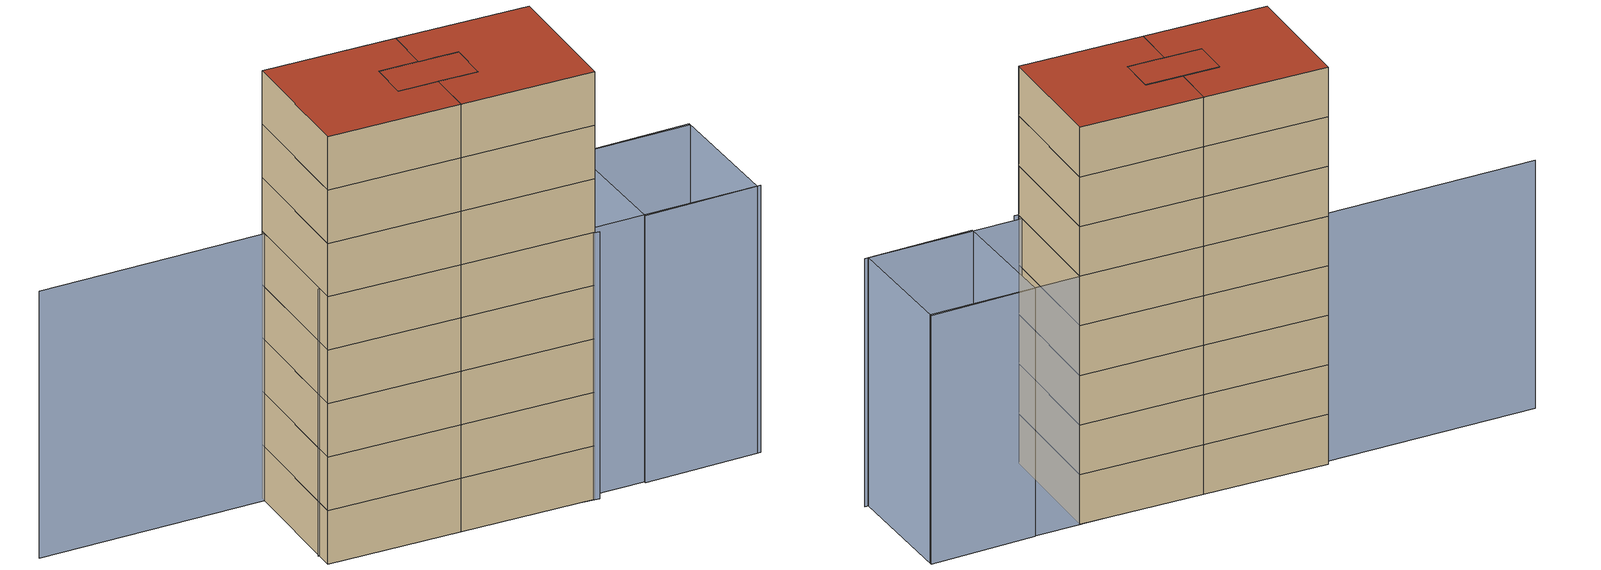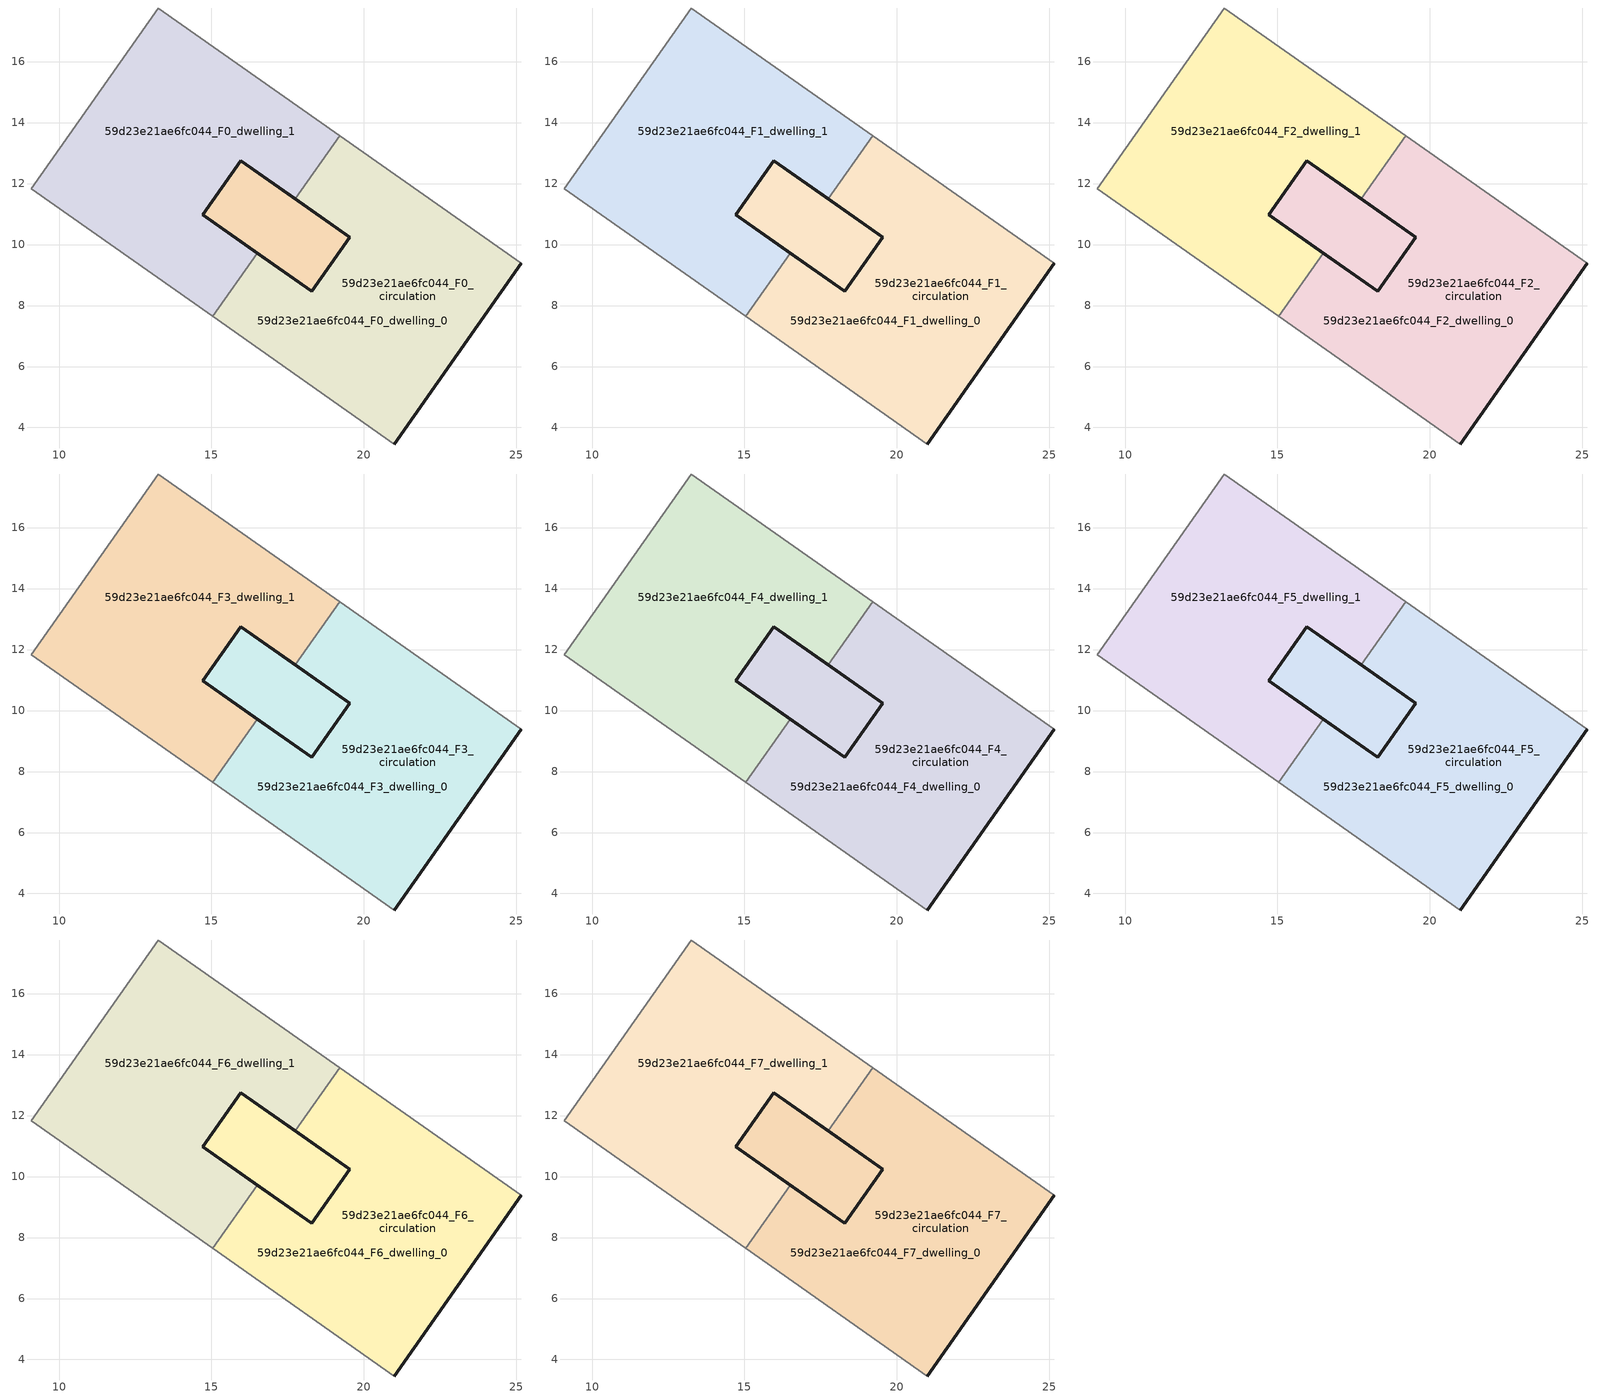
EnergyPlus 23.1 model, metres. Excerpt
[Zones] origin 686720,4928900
59d23e21ae6fc044_F0_dwelling_0
 floor ground (EU_floor_Construction): 25.16,9.39 20.99,3.46 15.04,7.64 16.5,9.72 16.96,9.39 17.91,8.73 18.28,8.46 19.54,10.24 18.5,10.97 17.75,11.5 19.21,13.58 z0; 18.5,10.97 19.54,10.24 18.28,8.46 17.91,8.73 16.96,9.39 16.5,9.72 14.71,10.97 15.97,12.75 z0
 wall outside (EU_wall_Construction): 17.75,11.5 19.54,10.24 18.28,8.46 16.5,9.72 / 20.99,3.46 25.16,9.39 z0:3
 wall adiabatic (EU_wall_Construction): 25.16,9.39 19.21,13.58 / 15.04,7.64 20.99,3.46 z0:3
 wall to 59d23e21ae6fc044_F0_dwelling_1 (EU_wall_Construction): 19.21,13.58 17.75,11.5 / 16.5,9.72 15.04,7.64 z0:3
59d23e21ae6fc044_F0_dwelling_1
 floor ground (EU_floor_Construction): 19.21,13.58 17.75,11.5 15.97,12.75 14.71,10.97 16.5,9.72 15.04,7.64 9.09,11.82 13.26,17.76 z0; 19.54,10.24 18.28,8.46 16.5,9.72 14.71,10.97 15.97,12.75 z0
 wall outside (EU_wall_Construction): 16.5,9.72 14.71,10.97 15.97,12.75 17.75,11.5 z0:3
 wall adiabatic (EU_wall_Construction): 19.21,13.58 13.26,17.76 9.09,11.82 15.04,7.64 z0:3
59d23e21ae6fc044_F0_circulation
 floor ground (EU_floor_Construction): 25.16,9.39 20.99,3.46 15.04,7.64 16.5,9.72 16.5,9.71 16.96,9.39 17.07,9.31 17.91,8.73 18.28,8.46 19.54,10.24 18.5,10.97 17.75,11.5 19.21,13.58 z0; 18.5,10.97 19.54,10.24 18.28,8.46 17.91,8.73 17.07,9.31 16.96,9.39 16.5,9.72 14.71,10.97 15.97,12.75 17.75,11.5 z0; 19.21,13.58 17.75,11.5 15.97,12.75 14.71,10.97 16.5,9.72 15.04,7.64 9.09,11.82 13.26,17.76 z0
 wall outside (EU_wall_Construction): 15.97,12.75 14.71,10.97 18.28,8.46 19.54,10.24 15.97,12.75 z0:3
 roof outside (EU_floor_Construction): 20.99,3.46 25.16,9.39 19.21,13.58 17.75,11.5 18.5,10.97 19.54,10.24 18.28,8.46 17.91,8.73 17.31,9.15 16.96,9.39 16.5,9.72 15.04,7.64 z3; 18.28,8.46 19.54,10.24 18.5,10.97 17.75,11.5 15.97,12.75 14.71,10.97 16.5,9.72 16.96,9.39 17.57,8.96 17.91,8.73 z3
59d23e21ae6fc044_F1_dwelling_0
 floor to 59d23e21ae6fc044_F0_dwelling_0 (EU_floor_Construction): 25.16,9.39 20.99,3.46 15.04,7.64 16.5,9.72 17.31,9.15 17.91,8.73 18.28,8.46 19.54,10.24 18.5,10.97 17.75,11.5 19.21,13.58 z3; 17.92,11.38 19.54,10.24 18.28,8.46 17.31,9.15 16.96,9.39 16.5,9.72 14.71,10.97 15.97,12.75 z3
 wall outside (EU_wall_Construction): 17.75,11.5 19.54,10.24 18.28,8.46 16.5,9.72 / 20.99,3.46 25.16,9.39 z3:6
 wall adiabatic (EU_wall_Construction): 25.16,9.39 19.21,13.58 / 15.04,7.64 20.99,3.46 z3:6
 wall to 59d23e21ae6fc044_F1_dwelling_1 (EU_wall_Construction): 19.21,13.58 17.75,11.5 / 16.5,9.72 15.04,7.64 z3:6
59d23e21ae6fc044_F1_dwelling_1
 floor to 59d23e21ae6fc044_F0_dwelling_1 (EU_floor_Construction): 19.21,13.58 17.75,11.5 15.97,12.75 14.71,10.97 16.5,9.72 15.04,7.64 9.09,11.82 13.26,17.76 z3; 19.54,10.24 18.28,8.46 16.5,9.72 14.71,10.97 15.97,12.75 z3
 wall outside (EU_wall_Construction): 16.5,9.72 14.71,10.97 15.97,12.75 17.75,11.5 z3:6
 wall adiabatic (EU_wall_Construction): 19.21,13.58 13.26,17.76 9.09,11.82 15.04,7.64 z3:6
59d23e21ae6fc044_F1_circulation
 floor outside (EU_floor_Construction): 25.16,9.39 20.99,3.46 15.04,7.64 16.5,9.72 16.5,9.71 16.96,9.39 17.2,9.22 17.91,8.73 18.28,8.46 19.54,10.24 18.5,10.97 17.75,11.5 19.21,13.58 z3; 18.5,10.97 19.54,10.24 18.28,8.46 17.91,8.73 17.07,9.31 16.96,9.39 16.5,9.72 14.71,10.97 15.97,12.75 17.75,11.5 z3; 19.21,13.58 17.75,11.5 15.97,12.75 14.71,10.97 16.5,9.72 15.04,7.64 9.09,11.82 13.26,17.76 z3
 wall outside (EU_wall_Construction): 15.97,12.75 14.71,10.97 18.28,8.46 19.54,10.24 15.97,12.75 z3:6
 roof outside (EU_floor_Construction): 20.99,3.46 25.16,9.39 19.21,13.58 17.75,11.5 18.5,10.97 19.54,10.24 18.28,8.46 17.91,8.73 17.31,9.15 16.96,9.39 16.5,9.72 15.04,7.64 z6; 18.28,8.46 19.54,10.24 18.5,10.97 17.75,11.5 15.97,12.75 14.71,10.97 16.5,9.72 16.96,9.39 17.57,8.96 17.91,8.73 z6
59d23e21ae6fc044_F2_dwelling_0
 floor to 59d23e21ae6fc044_F1_dwelling_0 (EU_floor_Construction): 25.16,9.39 20.99,3.46 15.04,7.64 16.5,9.72 17.31,9.15 17.91,8.73 18.28,8.46 19.54,10.24 18.5,10.97 17.75,11.5 19.21,13.58 z6; 17.92,11.38 19.54,10.24 18.28,8.46 17.31,9.15 16.96,9.39 16.5,9.72 14.71,10.97 15.97,12.75 z6
 wall outside (EU_wall_Construction): 17.75,11.5 19.54,10.24 18.28,8.46 16.5,9.72 / 20.99,3.46 25.16,9.39 z6:9
 wall adiabatic (EU_wall_Construction): 25.16,9.39 19.21,13.58 / 15.04,7.64 20.99,3.46 z6:9
 wall to 59d23e21ae6fc044_F2_dwelling_1 (EU_wall_Construction): 19.21,13.58 17.75,11.5 / 16.5,9.72 15.04,7.64 z6:9
59d23e21ae6fc044_F2_dwelling_1
 floor to 59d23e21ae6fc044_F1_dwelling_1 (EU_floor_Construction): 19.21,13.58 17.75,11.5 15.97,12.75 14.71,10.97 16.5,9.72 15.04,7.64 9.09,11.82 13.26,17.76 z6; 19.54,10.24 18.28,8.46 16.5,9.72 14.71,10.97 15.97,12.75 z6
 wall outside (EU_wall_Construction): 16.5,9.72 14.71,10.97 15.97,12.75 17.75,11.5 z6:9
 wall adiabatic (EU_wall_Construction): 19.21,13.58 13.26,17.76 9.09,11.82 15.04,7.64 z6:9
59d23e21ae6fc044_F2_circulation
 floor outside (EU_floor_Construction): 25.16,9.39 20.99,3.46 15.04,7.64 16.5,9.72 16.5,9.71 16.96,9.39 17.2,9.22 17.91,8.73 18.28,8.46 19.54,10.24 18.5,10.97 17.75,11.5 19.21,13.58 z6; 18.5,10.97 19.54,10.24 18.28,8.46 17.91,8.73 17.07,9.31 16.96,9.39 16.5,9.72 14.71,10.97 15.97,12.75 17.75,11.5 z6; 19.21,13.58 17.75,11.5 15.97,12.75 14.71,10.97 16.5,9.72 15.04,7.64 9.09,11.82 13.26,17.76 z6
 wall outside (EU_wall_Construction): 15.97,12.75 14.71,10.97 18.28,8.46 19.54,10.24 15.97,12.75 z6:9
 roof outside (EU_floor_Construction): 20.99,3.46 25.16,9.39 19.21,13.58 17.75,11.5 18.5,10.97 19.54,10.24 18.28,8.46 17.91,8.73 17.31,9.15 16.96,9.39 16.5,9.72 15.04,7.64 z9; 18.28,8.46 19.54,10.24 18.5,10.97 17.75,11.5 15.97,12.75 14.71,10.97 16.5,9.72 16.96,9.39 17.57,8.96 17.91,8.73 z9
59d23e21ae6fc044_F3_dwelling_0
 floor to 59d23e21ae6fc044_F2_dwelling_0 (EU_floor_Construction): 25.16,9.39 20.99,3.46 15.04,7.64 16.5,9.72 17.31,9.15 17.91,8.73 18.28,8.46 19.54,10.24 18.5,10.97 17.75,11.5 19.21,13.58 z9; 17.92,11.38 19.54,10.24 18.28,8.46 17.31,9.15 16.96,9.39 16.5,9.72 14.71,10.97 15.97,12.75 z9
 wall outside (EU_wall_Construction): 17.75,11.5 19.54,10.24 18.28,8.46 16.5,9.72 / 20.99,3.46 25.16,9.39 z9:12
 wall adiabatic (EU_wall_Construction): 25.16,9.39 19.21,13.58 / 15.04,7.64 20.99,3.46 z9:12
 wall to 59d23e21ae6fc044_F3_dwelling_1 (EU_wall_Construction): 19.21,13.58 17.75,11.5 / 16.5,9.72 15.04,7.64 z9:12
59d23e21ae6fc044_F3_dwelling_1
 floor to 59d23e21ae6fc044_F2_dwelling_1 (EU_floor_Construction): 19.21,13.58 17.75,11.5 15.97,12.75 14.71,10.97 16.5,9.72 15.04,7.64 9.09,11.82 13.26,17.76 z9; 19.54,10.24 18.28,8.46 16.5,9.72 14.71,10.97 15.97,12.75 z9
 wall outside (EU_wall_Construction): 16.5,9.72 14.71,10.97 15.97,12.75 17.75,11.5 z9:12
 wall adiabatic (EU_wall_Construction): 19.21,13.58 13.26,17.76 9.09,11.82 15.04,7.64 z9:12
59d23e21ae6fc044_F3_circulation
 floor outside (EU_floor_Construction): 25.16,9.39 20.99,3.46 15.04,7.64 16.5,9.72 16.5,9.71 16.96,9.39 17.2,9.22 17.91,8.73 18.28,8.46 19.54,10.24 18.5,10.97 17.75,11.5 19.21,13.58 z9; 18.5,10.97 19.54,10.24 18.28,8.46 17.91,8.73 17.07,9.31 16.96,9.39 16.5,9.72 14.71,10.97 15.97,12.75 17.75,11.5 z9; 19.21,13.58 17.75,11.5 15.97,12.75 14.71,10.97 16.5,9.72 15.04,7.64 9.09,11.82 13.26,17.76 z9
 wall outside (EU_wall_Construction): 15.97,12.75 14.71,10.97 18.28,8.46 19.54,10.24 15.97,12.75 z9:12
 roof outside (EU_floor_Construction): 20.99,3.46 25.16,9.39 19.21,13.58 17.75,11.5 18.5,10.97 19.54,10.24 18.28,8.46 17.91,8.73 17.31,9.15 16.96,9.39 16.5,9.72 15.04,7.64 z12; 18.28,8.46 19.54,10.24 18.5,10.97 17.75,11.5 15.97,12.75 14.71,10.97 16.5,9.72 16.96,9.39 17.57,8.96 17.91,8.73 z12
59d23e21ae6fc044_F4_dwelling_0
 floor to 59d23e21ae6fc044_F3_dwelling_0 (EU_floor_Construction): 25.16,9.39 20.99,3.46 15.04,7.64 16.5,9.72 17.31,9.15 17.91,8.73 18.28,8.46 19.54,10.24 18.5,10.97 17.75,11.5 19.21,13.58 z12; 17.92,11.38 19.54,10.24 18.28,8.46 17.31,9.15 16.96,9.39 16.5,9.72 14.71,10.97 15.97,12.75 z12
 wall outside (EU_wall_Construction): 17.75,11.5 19.54,10.24 18.28,8.46 16.5,9.72 / 20.99,3.46 25.16,9.39 z12:15
 wall adiabatic (EU_wall_Construction): 25.16,9.39 19.21,13.58 / 15.04,7.64 20.99,3.46 z12:15
 wall to 59d23e21ae6fc044_F4_dwelling_1 (EU_wall_Construction): 19.21,13.58 17.75,11.5 / 16.5,9.72 15.04,7.64 z12:15
59d23e21ae6fc044_F4_dwelling_1
 floor to 59d23e21ae6fc044_F3_dwelling_1 (EU_floor_Construction): 19.21,13.58 17.75,11.5 15.97,12.75 14.71,10.97 16.5,9.72 15.04,7.64 9.09,11.82 13.26,17.76 z12; 19.54,10.24 18.28,8.46 16.5,9.72 14.71,10.97 15.97,12.75 z12
 wall outside (EU_wall_Construction): 16.5,9.72 14.71,10.97 15.97,12.75 17.75,11.5 z12:15
 wall adiabatic (EU_wall_Construction): 19.21,13.58 13.26,17.76 9.09,11.82 15.04,7.64 z12:15
59d23e21ae6fc044_F4_circulation
 floor outside (EU_floor_Construction): 25.16,9.39 20.99,3.46 15.04,7.64 16.5,9.72 16.5,9.71 16.96,9.39 17.2,9.22 17.91,8.73 18.28,8.46 19.54,10.24 18.5,10.97 17.75,11.5 19.21,13.58 z12; 18.5,10.97 19.54,10.24 18.28,8.46 17.91,8.73 17.07,9.31 16.96,9.39 16.5,9.72 14.71,10.97 15.97,12.75 17.75,11.5 z12; 19.21,13.58 17.75,11.5 15.97,12.75 14.71,10.97 16.5,9.72 15.04,7.64 9.09,11.82 13.26,17.76 z12
 wall outside (EU_wall_Construction): 15.97,12.75 14.71,10.97 18.28,8.46 19.54,10.24 15.97,12.75 z12:15
 roof outside (EU_floor_Construction): 20.99,3.46 25.16,9.39 19.21,13.58 17.75,11.5 18.5,10.97 19.54,10.24 18.28,8.46 17.91,8.73 17.31,9.15 16.96,9.39 16.5,9.72 15.04,7.64 z15; 18.28,8.46 19.54,10.24 18.5,10.97 17.75,11.5 15.97,12.75 14.71,10.97 16.5,9.72 16.96,9.39 17.57,8.96 17.91,8.73 z15
59d23e21ae6fc044_F5_dwelling_0
 floor to 59d23e21ae6fc044_F4_dwelling_0 (EU_floor_Construction): 25.16,9.39 20.99,3.46 15.04,7.64 16.5,9.72 17.31,9.15 17.91,8.73 18.28,8.46 19.54,10.24 18.5,10.97 17.75,11.5 19.21,13.58 z15; 17.92,11.38 19.54,10.24 18.28,8.46 17.31,9.15 16.96,9.39 16.5,9.72 14.71,10.97 15.97,12.75 z15
 wall outside (EU_wall_Construction): 17.75,11.5 19.54,10.24 18.28,8.46 16.5,9.72 / 20.99,3.46 25.16,9.39 z15:18
 wall adiabatic (EU_wall_Construction): 25.16,9.39 19.21,13.58 / 15.04,7.64 20.99,3.46 z15:18
 wall to 59d23e21ae6fc044_F5_dwelling_1 (EU_wall_Construction): 19.21,13.58 17.75,11.5 / 16.5,9.72 15.04,7.64 z15:18
59d23e21ae6fc044_F5_dwelling_1
 floor to 59d23e21ae6fc044_F4_dwelling_1 (EU_floor_Construction): 19.21,13.58 17.75,11.5 15.97,12.75 14.71,10.97 16.5,9.72 15.04,7.64 9.09,11.82 13.26,17.76 z15; 19.54,10.24 18.28,8.46 16.5,9.72 14.71,10.97 15.97,12.75 z15
 wall outside (EU_wall_Construction): 16.5,9.72 14.71,10.97 15.97,12.75 17.75,11.5 z15:18
 wall adiabatic (EU_wall_Construction): 19.21,13.58 13.26,17.76 9.09,11.82 15.04,7.64 z15:18
59d23e21ae6fc044_F5_circulation
 floor outside (EU_floor_Construction): 25.16,9.39 20.99,3.46 15.04,7.64 16.5,9.72 16.5,9.71 16.96,9.39 17.2,9.22 17.91,8.73 18.28,8.46 19.54,10.24 18.5,10.97 17.75,11.5 19.21,13.58 z15; 18.5,10.97 19.54,10.24 18.28,8.46 17.91,8.73 17.07,9.31 16.96,9.39 16.5,9.72 14.71,10.97 15.97,12.75 17.75,11.5 z15; 19.21,13.58 17.75,11.5 15.97,12.75 14.71,10.97 16.5,9.72 15.04,7.64 9.09,11.82 13.26,17.76 z15
 wall outside (EU_wall_Construction): 15.97,12.75 14.71,10.97 18.28,8.46 19.54,10.24 15.97,12.75 z15:18
 roof outside (EU_floor_Construction): 20.99,3.46 25.16,9.39 19.21,13.58 17.75,11.5 18.5,10.97 19.54,10.24 18.28,8.46 17.91,8.73 17.31,9.15 16.96,9.39 16.5,9.72 15.04,7.64 z18; 18.28,8.46 19.54,10.24 18.5,10.97 17.75,11.5 15.97,12.75 14.71,10.97 16.5,9.72 16.96,9.39 17.57,8.96 17.91,8.73 z18
59d23e21ae6fc044_F6_dwelling_0
 floor to 59d23e21ae6fc044_F5_dwelling_0 (EU_floor_Construction): 25.16,9.39 20.99,3.46 15.04,7.64 16.5,9.72 17.31,9.15 17.91,8.73 18.28,8.46 19.54,10.24 18.5,10.97 17.75,11.5 19.21,13.58 z18; 17.92,11.38 19.54,10.24 18.28,8.46 17.31,9.15 16.96,9.39 16.5,9.72 14.71,10.97 15.97,12.75 z18
 wall outside (EU_wall_Construction): 17.75,11.5 19.54,10.24 18.28,8.46 16.5,9.72 / 20.99,3.46 25.16,9.39 z18:21
 wall adiabatic (EU_wall_Construction): 25.16,9.39 19.21,13.58 / 15.04,7.64 20.99,3.46 z18:21
 wall to 59d23e21ae6fc044_F6_dwelling_1 (EU_wall_Construction): 19.21,13.58 17.75,11.5 / 16.5,9.72 15.04,7.64 z18:21
59d23e21ae6fc044_F6_dwelling_1
 floor to 59d23e21ae6fc044_F5_dwelling_1 (EU_floor_Construction): 19.21,13.58 17.75,11.5 15.97,12.75 14.71,10.97 16.5,9.72 15.04,7.64 9.09,11.82 13.26,17.76 z18; 19.54,10.24 18.28,8.46 16.5,9.72 14.71,10.97 15.97,12.75 z18
 wall outside (EU_wall_Construction): 16.5,9.72 14.71,10.97 15.97,12.75 17.75,11.5 z18:21
 wall adiabatic (EU_wall_Construction): 19.21,13.58 13.26,17.76 9.09,11.82 15.04,7.64 z18:21
59d23e21ae6fc044_F6_circulation
 floor outside (EU_floor_Construction): 25.16,9.39 20.99,3.46 15.04,7.64 16.5,9.72 16.5,9.71 16.96,9.39 17.2,9.22 17.91,8.73 18.28,8.46 19.54,10.24 18.5,10.97 17.75,11.5 19.21,13.58 z18; 18.5,10.97 19.54,10.24 18.28,8.46 17.91,8.73 17.07,9.31 16.96,9.39 16.5,9.72 14.71,10.97 15.97,12.75 17.75,11.5 z18; 19.21,13.58 17.75,11.5 15.97,12.75 14.71,10.97 16.5,9.72 15.04,7.64 9.09,11.82 13.26,17.76 z18
 wall outside (EU_wall_Construction): 15.97,12.75 14.71,10.97 18.28,8.46 19.54,10.24 15.97,12.75 z18:21
 roof outside (EU_floor_Construction): 20.99,3.46 25.16,9.39 19.21,13.58 17.75,11.5 18.5,10.97 19.54,10.24 18.28,8.46 17.91,8.73 17.31,9.15 16.96,9.39 16.5,9.72 15.04,7.64 z21; 18.28,8.46 19.54,10.24 18.5,10.97 17.75,11.5 15.97,12.75 14.71,10.97 16.5,9.72 16.96,9.39 17.57,8.96 17.91,8.73 z21
59d23e21ae6fc044_F7_dwelling_0
 floor to 59d23e21ae6fc044_F6_dwelling_0 (EU_floor_Construction): 25.16,9.39 20.99,3.46 15.04,7.64 16.5,9.72 17.31,9.15 17.91,8.73 18.28,8.46 19.54,10.24 18.5,10.97 17.75,11.5 19.21,13.58 z21; 17.92,11.38 19.54,10.24 18.28,8.46 17.31,9.15 16.96,9.39 16.5,9.72 14.71,10.97 15.97,12.75 z21
 wall outside (EU_wall_Construction): 17.75,11.5 19.54,10.24 18.28,8.46 16.5,9.72 / 20.99,3.46 25.16,9.39 z21:24
 wall adiabatic (EU_wall_Construction): 25.16,9.39 19.21,13.58 / 15.04,7.64 20.99,3.46 z21:24
 wall to 59d23e21ae6fc044_F7_dwelling_1 (EU_wall_Construction): 19.21,13.58 17.75,11.5 / 16.5,9.72 15.04,7.64 z21:24
 roof outside (EU_roof_Construction): 20.99,3.46 25.16,9.39 19.21,13.58 17.75,11.5 18.5,10.97 19.54,10.24 18.28,8.46 17.91,8.73 16.96,9.39 16.5,9.72 15.04,7.64 z24; 18.28,8.46 19.54,10.24 18.5,10.97 15.97,12.75 14.71,10.97 16.5,9.72 16.96,9.39 17.91,8.73 z24
59d23e21ae6fc044_F7_dwelling_1
 floor to 59d23e21ae6fc044_F6_dwelling_1 (EU_floor_Construction): 19.21,13.58 17.75,11.5 15.97,12.75 14.71,10.97 16.5,9.72 15.04,7.64 9.09,11.82 13.26,17.76 z21; 19.54,10.24 18.28,8.46 16.5,9.72 14.71,10.97 15.97,12.75 z21
 wall outside (EU_wall_Construction): 16.5,9.72 14.71,10.97 15.97,12.75 17.75,11.5 z21:24
 wall adiabatic (EU_wall_Construction): 19.21,13.58 13.26,17.76 9.09,11.82 15.04,7.64 z21:24
 roof outside (EU_roof_Construction): 18.28,8.46 19.54,10.24 15.97,12.75 14.71,10.97 16.5,9.72 z24; 16.5,9.72 14.71,10.97 15.97,12.75 17.75,11.5 19.21,13.58 13.26,17.76 9.09,11.82 15.04,7.64 z24
59d23e21ae6fc044_F7_circulation
 floor outside (EU_floor_Construction): 25.16,9.39 20.99,3.46 15.04,7.64 16.5,9.72 16.5,9.71 16.96,9.39 17.2,9.22 17.91,8.73 18.28,8.46 19.54,10.24 18.5,10.97 17.75,11.5 19.21,13.58 z21; 18.5,10.97 19.54,10.24 18.28,8.46 17.91,8.73 17.07,9.31 16.96,9.39 16.5,9.72 14.71,10.97 15.97,12.75 17.75,11.5 z21; 19.21,13.58 17.75,11.5 15.97,12.75 14.71,10.97 16.5,9.72 15.04,7.64 9.09,11.82 13.26,17.76 z21
 wall outside (EU_wall_Construction): 15.97,12.75 14.71,10.97 18.28,8.46 19.54,10.24 15.97,12.75 z21:24
 roof outside (EU_roof_Construction): 20.99,3.46 25.16,9.39 19.21,13.58 17.75,11.5 18.5,10.97 19.54,10.24 18.28,8.46 17.91,8.73 17.31,9.15 16.96,9.39 16.5,9.72 15.04,7.64 z24; 18.28,8.46 19.54,10.24 18.5,10.97 17.75,11.5 15.97,12.75 14.71,10.97 16.5,9.72 16.96,9.39 17.31,9.15 17.91,8.73 z24; 16.5,9.72 14.71,10.97 15.97,12.75 17.75,11.5 19.21,13.58 13.26,17.76 9.09,11.82 15.04,7.64 z24
shading: 18.48,5.65 28.95,-1.43 / 9.55,12.58 21.15,3.26 / 32.54,4.47 2.82,24.46 / 32.61,4.58 28.78,-1.31 / 28.78,-1.31 23.58,2.08 / 23.58,2.08 27.41,7.96 / 27.41,7.96 32.61,4.58 z0:15
[Building]
EU S2 Campaign: North Axis=0; Terrain=City; Solar Distribution=FullExterior
[Site:Location]
Bologna: Latitude=44.5; Longitude=11.25; Time Zone=1; Elevation=37
[SizingPeriod:WeatherFileDays]
AnnualSizingPeriod: Begin Month=1; Begin Day of Month=1; End Month=12; End Day of Month=31; Day of Week for Start Day=Monday; Use Weather File Daylight Saving Period=No; Use Weather File Rain and Snow Indicators=No
[MATERIAL]
EU_InternalMass_Material: Roughness=MediumRough; Thickness=0.1; Conductivity=1; Density=1800; Specific Heat=900; Thermal Absorptance=0.9; Solar Absorptance=0.7; Visible Absorptance=0.7
[MATERIAL:NOMASS] Roughness=MediumRough; Thermal Absorptance=0.9; Solar Absorptance=0.7; Visible Absorptance=0.7
Name | Thermal Resistance
EU_wall_NoMass | 0.905828
EU_roof_NoMass | 0.37593
EU_floor_NoMass | 0.67114
[CONSTRUCTION]
EU_wall_Construction: EU_wall_NoMass
EU_roof_Construction: EU_roof_NoMass
EU_floor_Construction: EU_floor_NoMass
EU_InternalMass_Construction: EU_InternalMass_Material
[ZONE] Type=1; Multiplier=1; Ceiling Height=autocalculate; Floor Area=autocalculate; Part of Total Floor Area=Yes
Name | Volume
59d23e21ae6fc044_F0_dwelling_0 | 172.498
59d23e21ae6fc044_F1_dwelling_0; 59d23e21ae6fc044_F2_dwelling_0; 59d23e21ae6fc044_F3_dwelling_0; 59d23e21ae6fc044_F4_dwelling_0; 59d23e21ae6fc044_F5_dwelling_0; 59d23e21ae6fc044_F6_dwelling_0; 59d23e21ae6fc044_F7_dwelling_0 | 172.497
59d23e21ae6fc044_F0_dwelling_1; 59d23e21ae6fc044_F1_dwelling_1; 59d23e21ae6fc044_F2_dwelling_1; 59d23e21ae6fc044_F3_dwelling_1; 59d23e21ae6fc044_F4_dwelling_1; 59d23e21ae6fc044_F5_dwelling_1; 59d23e21ae6fc044_F6_dwelling_1; 59d23e21ae6fc044_F7_dwelling_1 | 172.496
59d23e21ae6fc044_F0_circulation; 59d23e21ae6fc044_F1_circulation; 59d23e21ae6fc044_F2_circulation; 59d23e21ae6fc044_F3_circulation; 59d23e21ae6fc044_F4_circulation; 59d23e21ae6fc044_F5_circulation; 59d23e21ae6fc044_F6_circulation; 59d23e21ae6fc044_F7_circulation | 316.51
[INTERNALMASS] Construction=EU_InternalMass_Construction; Surface Area=48.004
Name | Zone or ZoneList
59d23e21ae6fc044_F0_dwelling_0_EU_InternalMass | 59d23e21ae6fc044_F0_dwelling_0
59d23e21ae6fc044_F0_dwelling_1_EU_InternalMass | 59d23e21ae6fc044_F0_dwelling_1
59d23e21ae6fc044_F1_dwelling_0_EU_InternalMass | 59d23e21ae6fc044_F1_dwelling_0
59d23e21ae6fc044_F1_dwelling_1_EU_InternalMass | 59d23e21ae6fc044_F1_dwelling_1
59d23e21ae6fc044_F2_dwelling_0_EU_InternalMass | 59d23e21ae6fc044_F2_dwelling_0
59d23e21ae6fc044_F2_dwelling_1_EU_InternalMass | 59d23e21ae6fc044_F2_dwelling_1
59d23e21ae6fc044_F3_dwelling_0_EU_InternalMass | 59d23e21ae6fc044_F3_dwelling_0
59d23e21ae6fc044_F3_dwelling_1_EU_InternalMass | 59d23e21ae6fc044_F3_dwelling_1
59d23e21ae6fc044_F4_dwelling_0_EU_InternalMass | 59d23e21ae6fc044_F4_dwelling_0
59d23e21ae6fc044_F4_dwelling_1_EU_InternalMass | 59d23e21ae6fc044_F4_dwelling_1
59d23e21ae6fc044_F5_dwelling_0_EU_InternalMass | 59d23e21ae6fc044_F5_dwelling_0
59d23e21ae6fc044_F5_dwelling_1_EU_InternalMass | 59d23e21ae6fc044_F5_dwelling_1
59d23e21ae6fc044_F6_dwelling_0_EU_InternalMass | 59d23e21ae6fc044_F6_dwelling_0
59d23e21ae6fc044_F6_dwelling_1_EU_InternalMass | 59d23e21ae6fc044_F6_dwelling_1
59d23e21ae6fc044_F7_dwelling_0_EU_InternalMass | 59d23e21ae6fc044_F7_dwelling_0
59d23e21ae6fc044_F7_dwelling_1_EU_InternalMass | 59d23e21ae6fc044_F7_dwelling_1
[OTHEREQUIPMENT] Fuel Type=Electricity; Design Level Calculation Method=Watts/Area; Power per Zone Floor Area=1; Fraction Latent=0; Fraction Radiant=0; Fraction Lost=0; Carbon Dioxide Generation Rate=0; EndUse Subcategory=EU_Step8_InternalGains
Name | Zone or ZoneList or Space or SpaceList | Schedule
EU_Step8_InternalGain_59d23e21ae6fc044_F0_dwelling_0_f000 | 59d23e21ae6fc044_F0_dwelling_0 | EU_Step8_GainSchedule_59d23e21ae6fc044_F0_dwelling_0_f000
EU_Step8_InternalGain_59d23e21ae6fc044_F0_dwelling_1_f000 | 59d23e21ae6fc044_F0_dwelling_1 | EU_Step8_GainSchedule_59d23e21ae6fc044_F0_dwelling_1_f000
EU_Step8_InternalGain_59d23e21ae6fc044_F1_dwelling_0_f000 | 59d23e21ae6fc044_F1_dwelling_0 | EU_Step8_GainSchedule_59d23e21ae6fc044_F1_dwelling_0_f000
EU_Step8_InternalGain_59d23e21ae6fc044_F1_dwelling_1_f000 | 59d23e21ae6fc044_F1_dwelling_1 | EU_Step8_GainSchedule_59d23e21ae6fc044_F1_dwelling_1_f000
EU_Step8_InternalGain_59d23e21ae6fc044_F2_dwelling_0_f000 | 59d23e21ae6fc044_F2_dwelling_0 | EU_Step8_GainSchedule_59d23e21ae6fc044_F2_dwelling_0_f000
EU_Step8_InternalGain_59d23e21ae6fc044_F2_dwelling_1_f000 | 59d23e21ae6fc044_F2_dwelling_1 | EU_Step8_GainSchedule_59d23e21ae6fc044_F2_dwelling_1_f000
EU_Step8_InternalGain_59d23e21ae6fc044_F3_dwelling_0_f000 | 59d23e21ae6fc044_F3_dwelling_0 | EU_Step8_GainSchedule_59d23e21ae6fc044_F3_dwelling_0_f000
EU_Step8_InternalGain_59d23e21ae6fc044_F3_dwelling_1_f000 | 59d23e21ae6fc044_F3_dwelling_1 | EU_Step8_GainSchedule_59d23e21ae6fc044_F3_dwelling_1_f000
EU_Step8_InternalGain_59d23e21ae6fc044_F4_dwelling_0_f000 | 59d23e21ae6fc044_F4_dwelling_0 | EU_Step8_GainSchedule_59d23e21ae6fc044_F4_dwelling_0_f000
EU_Step8_InternalGain_59d23e21ae6fc044_F4_dwelling_1_f000 | 59d23e21ae6fc044_F4_dwelling_1 | EU_Step8_GainSchedule_59d23e21ae6fc044_F4_dwelling_1_f000
EU_Step8_InternalGain_59d23e21ae6fc044_F5_dwelling_0_f000 | 59d23e21ae6fc044_F5_dwelling_0 | EU_Step8_GainSchedule_59d23e21ae6fc044_F5_dwelling_0_f000
EU_Step8_InternalGain_59d23e21ae6fc044_F5_dwelling_1_f000 | 59d23e21ae6fc044_F5_dwelling_1 | EU_Step8_GainSchedule_59d23e21ae6fc044_F5_dwelling_1_f000
EU_Step8_InternalGain_59d23e21ae6fc044_F6_dwelling_0_f000 | 59d23e21ae6fc044_F6_dwelling_0 | EU_Step8_GainSchedule_59d23e21ae6fc044_F6_dwelling_0_f000
EU_Step8_InternalGain_59d23e21ae6fc044_F6_dwelling_1_f000 | 59d23e21ae6fc044_F6_dwelling_1 | EU_Step8_GainSchedule_59d23e21ae6fc044_F6_dwelling_1_f000
EU_Step8_InternalGain_59d23e21ae6fc044_F7_dwelling_0_f000 | 59d23e21ae6fc044_F7_dwelling_0 | EU_Step8_GainSchedule_59d23e21ae6fc044_F7_dwelling_0_f000
EU_Step8_InternalGain_59d23e21ae6fc044_F7_dwelling_1_f000 | 59d23e21ae6fc044_F7_dwelling_1 | EU_Step8_GainSchedule_59d23e21ae6fc044_F7_dwelling_1_f000
[ZONEINFILTRATION:DESIGNFLOWRATE] Schedule=EU_AlwaysOn; Design Flow Rate Calculation Method=Flow/Area; Flow Rate per Floor Area=0.0005; Constant Term Coefficient=1; Temperature Term Coefficient=0; Velocity Term Coefficient=0; Velocity Squared Term Coefficient=0
Name | Zone or ZoneList or Space or SpaceList
EU_Circulation_Infiltration_59d23e21ae6fc044_F0_circulation | 59d23e21ae6fc044_F0_circulation
EU_Circulation_Infiltration_59d23e21ae6fc044_F1_circulation | 59d23e21ae6fc044_F1_circulation
EU_Circulation_Infiltration_59d23e21ae6fc044_F2_circulation | 59d23e21ae6fc044_F2_circulation
EU_Circulation_Infiltration_59d23e21ae6fc044_F3_circulation | 59d23e21ae6fc044_F3_circulation
EU_Circulation_Infiltration_59d23e21ae6fc044_F4_circulation | 59d23e21ae6fc044_F4_circulation
EU_Circulation_Infiltration_59d23e21ae6fc044_F5_circulation | 59d23e21ae6fc044_F5_circulation
EU_Circulation_Infiltration_59d23e21ae6fc044_F6_circulation | 59d23e21ae6fc044_F6_circulation
EU_Circulation_Infiltration_59d23e21ae6fc044_F7_circulation | 59d23e21ae6fc044_F7_circulation
[ZONEVENTILATION:DESIGNFLOWRATE] Schedule=EU_AlwaysOn; Design Flow Rate Calculation Method=AirChanges/Hour; Air Changes per Hour=0.73129; Ventilation Type=Natural; Fan Pressure Rise=0; Fan Total Efficiency=1; Constant Term Coefficient=1; Temperature Term Coefficient=0; Velocity Term Coefficient=0; Velocity Squared Term Coefficient=0; Minimum Indoor Temperature=-100; Maximum Indoor Temperature=100; Delta Temperature=-100; Minimum Outdoor Temperature=-100; Maximum Outdoor Temperature=100; Maximum Wind Speed=40
Name | Zone or ZoneList or Space or SpaceList
EU_ConstantAir_59d23e21ae6fc044_F0_dwelling_0 | 59d23e21ae6fc044_F0_dwelling_0
EU_ConstantAir_59d23e21ae6fc044_F0_dwelling_1 | 59d23e21ae6fc044_F0_dwelling_1
EU_ConstantAir_59d23e21ae6fc044_F1_dwelling_0 | 59d23e21ae6fc044_F1_dwelling_0
EU_ConstantAir_59d23e21ae6fc044_F1_dwelling_1 | 59d23e21ae6fc044_F1_dwelling_1
EU_ConstantAir_59d23e21ae6fc044_F2_dwelling_0 | 59d23e21ae6fc044_F2_dwelling_0
EU_ConstantAir_59d23e21ae6fc044_F2_dwelling_1 | 59d23e21ae6fc044_F2_dwelling_1
EU_ConstantAir_59d23e21ae6fc044_F3_dwelling_0 | 59d23e21ae6fc044_F3_dwelling_0
EU_ConstantAir_59d23e21ae6fc044_F3_dwelling_1 | 59d23e21ae6fc044_F3_dwelling_1
EU_ConstantAir_59d23e21ae6fc044_F4_dwelling_0 | 59d23e21ae6fc044_F4_dwelling_0
EU_ConstantAir_59d23e21ae6fc044_F4_dwelling_1 | 59d23e21ae6fc044_F4_dwelling_1
EU_ConstantAir_59d23e21ae6fc044_F5_dwelling_0 | 59d23e21ae6fc044_F5_dwelling_0
EU_ConstantAir_59d23e21ae6fc044_F5_dwelling_1 | 59d23e21ae6fc044_F5_dwelling_1
EU_ConstantAir_59d23e21ae6fc044_F6_dwelling_0 | 59d23e21ae6fc044_F6_dwelling_0
EU_ConstantAir_59d23e21ae6fc044_F6_dwelling_1 | 59d23e21ae6fc044_F6_dwelling_1
EU_ConstantAir_59d23e21ae6fc044_F7_dwelling_0 | 59d23e21ae6fc044_F7_dwelling_0
EU_ConstantAir_59d23e21ae6fc044_F7_dwelling_1 | 59d23e21ae6fc044_F7_dwelling_1
[HVACTEMPLATE:THERMOSTAT] Constant Heating Setpoint=20; Constant Cooling Setpoint=50
EU_HeatOnly_59d23e21ae6fc044_F0_dwelling_0; EU_HeatOnly_59d23e21ae6fc044_F0_dwelling_1; EU_HeatOnly_59d23e21ae6fc044_F1_dwelling_0; EU_HeatOnly_59d23e21ae6fc044_F1_dwelling_1; EU_HeatOnly_59d23e21ae6fc044_F2_dwelling_0; EU_HeatOnly_59d23e21ae6fc044_F2_dwelling_1; EU_HeatOnly_59d23e21ae6fc044_F3_dwelling_0; EU_HeatOnly_59d23e21ae6fc044_F3_dwelling_1; EU_HeatOnly_59d23e21ae6fc044_F4_dwelling_0; EU_HeatOnly_59d23e21ae6fc044_F4_dwelling_1; EU_HeatOnly_59d23e21ae6fc044_F5_dwelling_0; EU_HeatOnly_59d23e21ae6fc044_F5_dwelling_1; EU_HeatOnly_59d23e21ae6fc044_F6_dwelling_0; EU_HeatOnly_59d23e21ae6fc044_F6_dwelling_1; EU_HeatOnly_59d23e21ae6fc044_F7_dwelling_0; EU_HeatOnly_59d23e21ae6fc044_F7_dwelling_1
[HVACTEMPLATE:ZONE:IDEALLOADSAIRSYSTEM] System Availability Schedule=EU_AlwaysOn; Maximum Heating Supply Air Temperature=50; Minimum Cooling Supply Air Temperature=13; Maximum Heating Supply Air Humidity Ratio=0.0156; Minimum Cooling Supply Air Humidity Ratio=0.0077; Heating Limit=NoLimit; Cooling Limit=NoLimit; Heating Availability Schedule=EU_AlwaysOn; Cooling Availability Schedule=EU_CoolingOff; Dehumidification Control Type=ConstantSensibleHeatRatio; Cooling Sensible Heat Ratio=0.7; Dehumidification Setpoint=60; Humidification Control Type=None; Humidification Setpoint=30; Outdoor Air Method=None; Outdoor Air Flow Rate per Person=0.00944; Outdoor Air Flow Rate per Zone Floor Area=0; Outdoor Air Flow Rate per Zone=0; Demand Controlled Ventilation Type=None; Outdoor Air Economizer Type=NoEconomizer; Heat Recovery Type=None; Sensible Heat Recovery Effectiveness=0.7; Latent Heat Recovery Effectiveness=0.65
Name | Template Thermostat
59d23e21ae6fc044_F0_dwelling_0 | EU_HeatOnly_59d23e21ae6fc044_F0_dwelling_0
59d23e21ae6fc044_F0_dwelling_1 | EU_HeatOnly_59d23e21ae6fc044_F0_dwelling_1
59d23e21ae6fc044_F1_dwelling_0 | EU_HeatOnly_59d23e21ae6fc044_F1_dwelling_0
59d23e21ae6fc044_F1_dwelling_1 | EU_HeatOnly_59d23e21ae6fc044_F1_dwelling_1
59d23e21ae6fc044_F2_dwelling_0 | EU_HeatOnly_59d23e21ae6fc044_F2_dwelling_0
59d23e21ae6fc044_F2_dwelling_1 | EU_HeatOnly_59d23e21ae6fc044_F2_dwelling_1
59d23e21ae6fc044_F3_dwelling_0 | EU_HeatOnly_59d23e21ae6fc044_F3_dwelling_0
59d23e21ae6fc044_F3_dwelling_1 | EU_HeatOnly_59d23e21ae6fc044_F3_dwelling_1
59d23e21ae6fc044_F4_dwelling_0 | EU_HeatOnly_59d23e21ae6fc044_F4_dwelling_0
59d23e21ae6fc044_F4_dwelling_1 | EU_HeatOnly_59d23e21ae6fc044_F4_dwelling_1
59d23e21ae6fc044_F5_dwelling_0 | EU_HeatOnly_59d23e21ae6fc044_F5_dwelling_0
59d23e21ae6fc044_F5_dwelling_1 | EU_HeatOnly_59d23e21ae6fc044_F5_dwelling_1
59d23e21ae6fc044_F6_dwelling_0 | EU_HeatOnly_59d23e21ae6fc044_F6_dwelling_0
59d23e21ae6fc044_F6_dwelling_1 | EU_HeatOnly_59d23e21ae6fc044_F6_dwelling_1
59d23e21ae6fc044_F7_dwelling_0 | EU_HeatOnly_59d23e21ae6fc044_F7_dwelling_0
59d23e21ae6fc044_F7_dwelling_1 | EU_HeatOnly_59d23e21ae6fc044_F7_dwelling_1
[SIZING:ZONE] Zone Cooling Design Supply Air Temperature Input Method=SupplyAirTemperature; Zone Cooling Design Supply Air Temperature=13; Zone Heating Design Supply Air Temperature Input Method=SupplyAirTemperature; Zone Heating Design Supply Air Temperature=50; Zone Cooling Design Supply Air Humidity Ratio=0.008; Zone Heating Design Supply Air Humidity Ratio=0.008; Cooling Design Air Flow Method=DesignDay; Cooling Design Air Flow Rate=0; Cooling Minimum Air Flow per Zone Floor Area=0.000762; Cooling Minimum Air Flow=0; Cooling Minimum Air Flow Fraction=0.2; Heating Design Air Flow Method=DesignDay; Heating Design Air Flow Rate=0; Heating Maximum Air Flow per Zone Floor Area=0.002032; Heating Maximum Air Flow=0.141576; Heating Maximum Air Flow Fraction=0.3; Account for Dedicated Outdoor Air System=No; Dedicated Outdoor Air System Control Strategy=NeutralSupplyAir; Dedicated Outdoor Air Low Setpoint Temperature for Design=autosize; Dedicated Outdoor Air High Setpoint Temperature for Design=autosize; Zone Load Sizing Method=Sensible Load Only No Latent Load; Zone Latent Cooling Design Supply Air Humidity Ratio Input Method=HumidityRatioDifference; Zone Cooling Design Supply Air Humidity Ratio Difference=0.005; Zone Latent Heating Design Supply Air Humidity Ratio Input Method=HumidityRatioDifference; Zone Humidification Design Supply Air Humidity Ratio Difference=0.005
59d23e21ae6fc044_F0_dwelling_0; 59d23e21ae6fc044_F0_dwelling_1; 59d23e21ae6fc044_F1_dwelling_0; 59d23e21ae6fc044_F1_dwelling_1; 59d23e21ae6fc044_F2_dwelling_0; 59d23e21ae6fc044_F2_dwelling_1; 59d23e21ae6fc044_F3_dwelling_0; 59d23e21ae6fc044_F3_dwelling_1; 59d23e21ae6fc044_F4_dwelling_0; 59d23e21ae6fc044_F4_dwelling_1; 59d23e21ae6fc044_F5_dwelling_0; 59d23e21ae6fc044_F5_dwelling_1; 59d23e21ae6fc044_F6_dwelling_0; 59d23e21ae6fc044_F6_dwelling_1; 59d23e21ae6fc044_F7_dwelling_0; 59d23e21ae6fc044_F7_dwelling_1
[SCHEDULE:CONSTANT]
Name | Hourly Value
EU_AlwaysOn | 1
EU_CoolingOff | 0
[SCHEDULE:FILE] Column Number=1; Rows to Skip at Top=0; Number of Hours of Data=8760; Column Separator=Comma; Interpolate to Timestep=No; Minutes per Item=60; Adjust Schedule for Daylight Savings=Yes
Name | File
EU_Step8_GainSchedule_59d23e21ae6fc044_F0_dwelling_0_f000 | ../../schedules/59d23e21ae6fc044/59d23e21ae6fc044_F0_dwelling_0_f000_gain.csv
EU_Step8_GainSchedule_59d23e21ae6fc044_F0_dwelling_1_f000 | ../../schedules/59d23e21ae6fc044/59d23e21ae6fc044_F0_dwelling_1_f000_gain.csv
EU_Step8_GainSchedule_59d23e21ae6fc044_F1_dwelling_0_f000 | ../../schedules/59d23e21ae6fc044/59d23e21ae6fc044_F1_dwelling_0_f000_gain.csv
EU_Step8_GainSchedule_59d23e21ae6fc044_F1_dwelling_1_f000 | ../../schedules/59d23e21ae6fc044/59d23e21ae6fc044_F1_dwelling_1_f000_gain.csv
EU_Step8_GainSchedule_59d23e21ae6fc044_F2_dwelling_0_f000 | ../../schedules/59d23e21ae6fc044/59d23e21ae6fc044_F2_dwelling_0_f000_gain.csv
EU_Step8_GainSchedule_59d23e21ae6fc044_F2_dwelling_1_f000 | ../../schedules/59d23e21ae6fc044/59d23e21ae6fc044_F2_dwelling_1_f000_gain.csv
EU_Step8_GainSchedule_59d23e21ae6fc044_F3_dwelling_0_f000 | ../../schedules/59d23e21ae6fc044/59d23e21ae6fc044_F3_dwelling_0_f000_gain.csv
EU_Step8_GainSchedule_59d23e21ae6fc044_F3_dwelling_1_f000 | ../../schedules/59d23e21ae6fc044/59d23e21ae6fc044_F3_dwelling_1_f000_gain.csv
EU_Step8_GainSchedule_59d23e21ae6fc044_F4_dwelling_0_f000 | ../../schedules/59d23e21ae6fc044/59d23e21ae6fc044_F4_dwelling_0_f000_gain.csv
EU_Step8_GainSchedule_59d23e21ae6fc044_F4_dwelling_1_f000 | ../../schedules/59d23e21ae6fc044/59d23e21ae6fc044_F4_dwelling_1_f000_gain.csv
EU_Step8_GainSchedule_59d23e21ae6fc044_F5_dwelling_0_f000 | ../../schedules/59d23e21ae6fc044/59d23e21ae6fc044_F5_dwelling_0_f000_gain.csv
EU_Step8_GainSchedule_59d23e21ae6fc044_F5_dwelling_1_f000 | ../../schedules/59d23e21ae6fc044/59d23e21ae6fc044_F5_dwelling_1_f000_gain.csv
EU_Step8_GainSchedule_59d23e21ae6fc044_F6_dwelling_0_f000 | ../../schedules/59d23e21ae6fc044/59d23e21ae6fc044_F6_dwelling_0_f000_gain.csv
EU_Step8_GainSchedule_59d23e21ae6fc044_F6_dwelling_1_f000 | ../../schedules/59d23e21ae6fc044/59d23e21ae6fc044_F6_dwelling_1_f000_gain.csv
EU_Step8_GainSchedule_59d23e21ae6fc044_F7_dwelling_0_f000 | ../../schedules/59d23e21ae6fc044/59d23e21ae6fc044_F7_dwelling_0_f000_gain.csv
EU_Step8_GainSchedule_59d23e21ae6fc044_F7_dwelling_1_f000 | ../../schedules/59d23e21ae6fc044/59d23e21ae6fc044_F7_dwelling_1_f000_gain.csv
